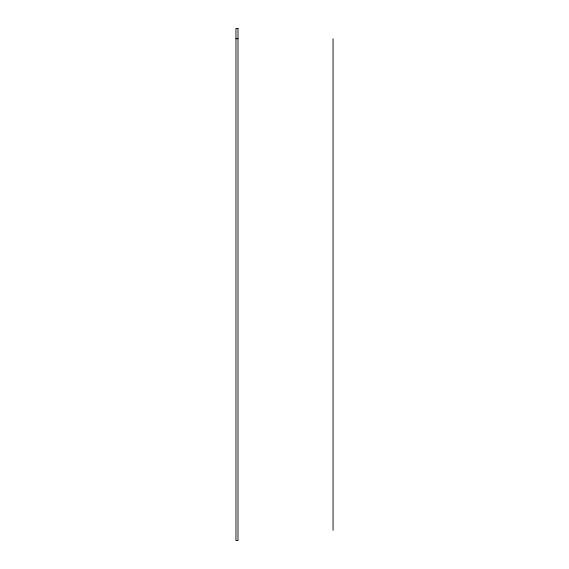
<?xml version="1.0" encoding="UTF-8"?>
<svg xmlns="http://www.w3.org/2000/svg" width="569" height="569" viewBox="0 0 569 569"><rect width="100%" height="100%" fill="white"/><g stroke="black" fill="none" stroke-linecap="round" stroke-linejoin="round"><path stroke-width="0.85" d="M235.95 38.692L237.998 38.692M333.05 38.692L333.05 530.308M237.998 28.45L235.95 28.45L235.95 540.55L237.998 540.55L237.998 28.45"/></g></svg>
